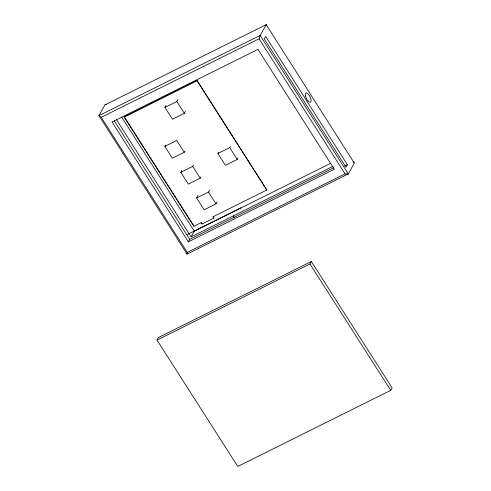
<?xml version="1.0" encoding="UTF-8"?>
<svg xmlns="http://www.w3.org/2000/svg" width="491" height="491" viewBox="0 0 491 491"><rect width="100%" height="100%" fill="white"/><g stroke="black" fill="none" stroke-linecap="round" stroke-linejoin="round"><path stroke-width="0.74" d="M186.936 254.031L187.249 252.405L101.25 117.318L98.961 116.005M266.318 24.802L266.245 25.293M348.205 174.017L345.081 173.882L259.082 38.795L260.113 35.542M124.125 117.011L197.13 80.518L266.828 190.005L213.069 216.752L213.91 218.078L202.034 223.988L201.187 222.662L193.951 226.265L124.125 117.011L197.13 80.518M185.414 111.371L184.346 113.317L172.47 119.227L164.927 107.431L165.995 105.485M164.927 107.431L176.809 101.52L177.877 99.575M184.972 150.995L184.26 152.29L172.378 158.2L164.841 146.41L165.553 145.109M200.917 176.92L200.205 178.221L188.329 184.131L180.792 172.335L181.854 170.389M180.792 172.335L192.668 166.424L193.38 165.129M237.975 158.114L237.263 159.415L225.387 165.326L217.851 153.53L218.556 152.228M217.096 201.936L216.028 203.888L204.146 209.798L196.609 198.002L198.033 195.406M217.851 153.53L229.727 147.619L230.439 146.318M196.609 198.002L208.491 192.091L209.559 190.14M157.01 340.091L158.378 337.587L311.337 261.488L392.1 387.847L390.726 390.351L237.773 466.45L157.01 340.091L309.962 263.992L311.337 261.488M98.943 115.649L104.939 104.896L266.171 24.679L354.312 163.141L348.315 173.9L187.083 254.111L98.943 115.649L260.169 35.438L266.171 24.679M188.341 241.836L334.291 169.223L257.99 49.364L112.034 121.977L188.341 241.836L189.71 239.387L333.61 167.793M116.428 119.62L191.091 236.907L194.301 231.151L330.664 163.313M347.376 164.724L345.995 167.21L264.299 38.881L265.68 36.395L347.376 164.724L344.664 166.081M105.049 104.773L106.295 104.565M101.25 117.318L259.082 38.795M164.841 146.41L176.723 140.5L184.26 152.29M186.752 234.821L241.056 207.803M191.091 236.907L332.947 166.332M187.249 252.405L345.081 173.882M353.275 161.975L354.312 162.828M197.001 80.757L266.828 190.005M309.962 263.992L390.726 390.351M229.727 147.619L237.263 159.415M176.809 101.52L184.346 113.317M192.668 166.424L200.205 178.221M208.491 192.091L216.028 203.888M213.069 216.752L213.916 218.078M260.169 35.438L348.315 173.9M233.2 215.96L234.354 217.771M201.187 222.662L202.034 223.988M124.254 116.778L193.951 226.265M121.688 117.091L194.301 231.151M114.225 120.817L189.71 239.387M305.457 95.991A5.155 2.025 63.5 0 0 310.453 102.214A5.155 2.025 63.5 0 0 308.661 94.56A5.155 2.025 63.5 0 0 305.457 95.991"/></g></svg>
